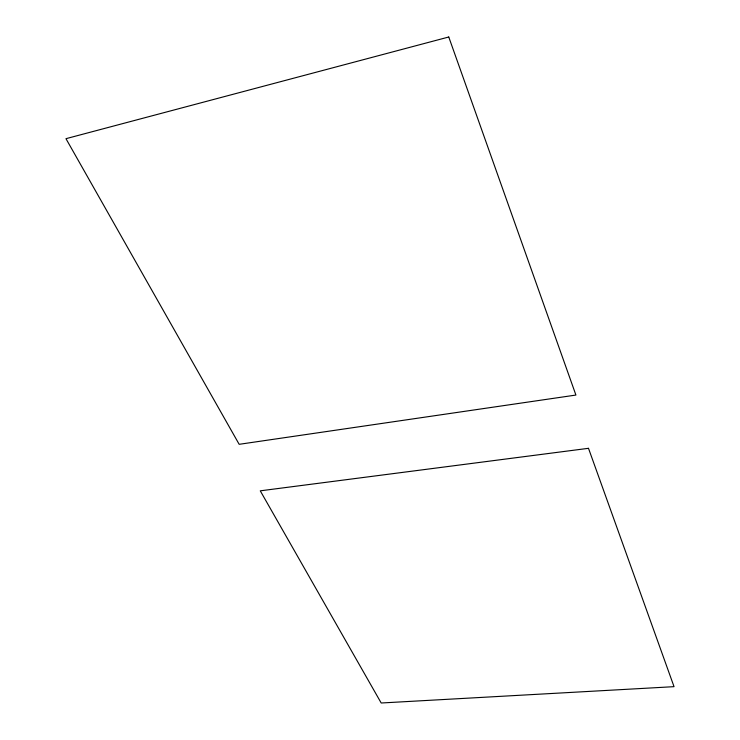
<?xml version="1.0" encoding="UTF-8"?>
<svg xmlns="http://www.w3.org/2000/svg" width="740" height="740" viewBox="0 0 740 740"><rect width="100%" height="100%" fill="white"/><g stroke="black" fill="none" stroke-linecap="round" stroke-linejoin="round"><path stroke-width="1.11" d="M448.764 37L65.962 138.685L239.168 444.315L575.914 395.058L448.764 37M588.494 448.311L260.267 490.833L381.193 703L674.038 686.665L588.494 448.311"/></g></svg>
